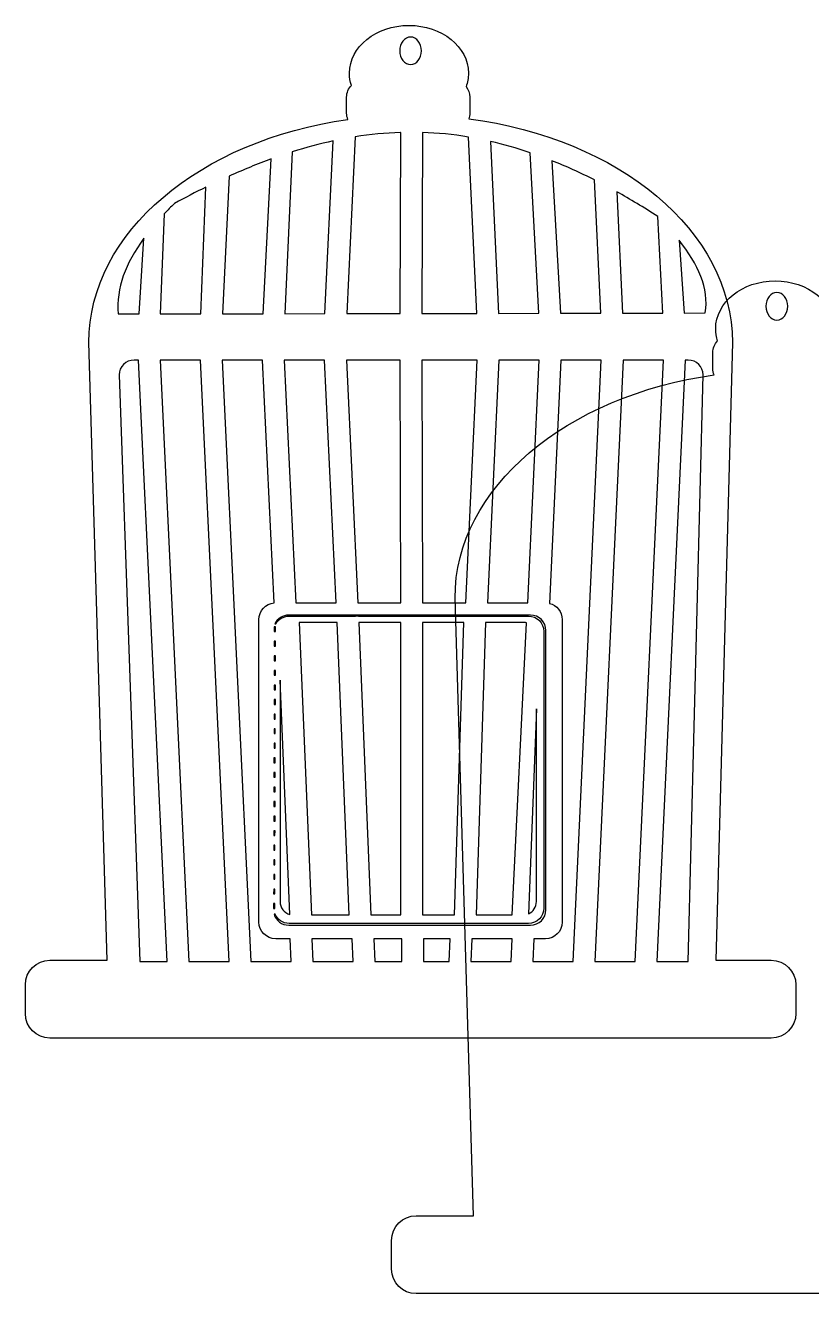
# Model space of a CAD drawing. Header units: centimetres. Extents: x -17.1 to 17.1, y -13.8 to 13.8.
# Drawn here: x -17.13 to 0, y -13.81 to 13.82 of the extents above; entities that cross this region are included whole.
import ezdxf

# ---------------------------------------------------------------- set-up
doc = ezdxf.new("R2010")
doc.units = ezdxf.units.CM
doc.header["$MEASUREMENT"] = 0
doc.layers.add('Layer 1', color=7, linetype='Continuous')

msp = doc.modelspace()

# ---------------------------------------------------------------- linework, layer by layer
at = {"layer": 'Layer 1', "color": 46, "lineweight": 25}
for points, knots in [([(-8.77223, 13.81591), (-9.48756, 13.81591), (-10.06786, 13.34922), (-10.06786, 12.77329), (-10.06786, 12.77329), (-10.06786, 12.68125), (-10.05352, 12.59126), (-10.02569, 12.50623), (-10.02569, 12.50623), (-10.08986, 12.4408), (-10.12904, 12.35087), (-10.12904, 12.25157), (-10.12904, 12.25157), (-10.12904, 12.25157), (-10.12904, 11.90513), (-10.12904, 11.90513), (-10.12904, 11.90513), (-10.12904, 11.85578), (-10.11943, 11.80903), (-10.10175, 11.76622), (-10.10175, 11.76622), (-13.31792, 11.31651), (-15.74565, 9.30977), (-15.74565, 6.9045), (-15.74565, 6.9045), (-15.74565, 6.9045), (-15.34547, -6.55204), (-15.34547, -6.55204), (-15.34547, -6.55204), (-15.34547, -6.55204), (-16.59232, -6.55204), (-16.59232, -6.55204), (-16.59232, -6.55204), (-16.88909, -6.55204), (-17.1281, -6.79106), (-17.1281, -7.08782), (-17.1281, -7.08782), (-17.1281, -7.08782), (-17.1281, -7.7129), (-17.1281, -7.7129), (-17.1281, -7.7129), (-17.1281, -8.00967), (-16.88908, -8.24868), (-16.59232, -8.24868), (-16.59232, -8.24868), (-16.59232, -8.24868), (-0.87938, -8.24868), (-0.87938, -8.24868), (-0.87938, -8.24868), (-0.58262, -8.24868), (-0.3436, -8.00966), (-0.3436, -7.7129), (-0.3436, -7.7129), (-0.3436, -7.7129), (-0.3436, -7.08782), (-0.3436, -7.08782), (-0.3436, -7.08782), (-0.3436, -6.79105), (-0.58262, -6.55204), (-0.87938, -6.55204), (-0.87938, -6.55204), (-0.87938, -6.55204), (-2.08489, -6.55204), (-2.08489, -6.55204), (-2.08489, -6.55204), (-2.08489, -6.55204), (-1.72688, 6.9045), (-1.72688, 6.9045), (-1.72688, 6.9045), (-1.72688, 9.33423), (-4.2036, 11.35727), (-7.46834, 11.77945), (-7.46834, 11.77945), (-7.45396, 11.81861), (-7.44601, 11.86084), (-7.44601, 11.90513), (-7.44601, 11.90513), (-7.44601, 11.90513), (-7.44601, 12.25157), (-7.44601, 12.25157), (-7.44601, 12.25157), (-7.44601, 12.33892), (-7.47684, 12.41891), (-7.52787, 12.48143), (-7.52787, 12.48143), (-7.49451, 12.5739), (-7.47578, 12.6722), (-7.47578, 12.7733), (-7.47578, 12.7733), (-7.47578, 13.34924), (-8.05691, 13.81592), (-8.77224, 13.81592), (-8.77224, 13.81592), (-8.77224, 13.81592), (-8.77223, 13.81591), (-8.77223, 13.81591)], [0, 0, 0, 0, 0.04, 0.04, 0.04, 0.04, 0.08, 0.08, 0.08, 0.08, 0.12, 0.12, 0.12, 0.12, 0.16, 0.16, 0.16, 0.16, 0.2, 0.2, 0.2, 0.2, 0.24, 0.24, 0.24, 0.24, 0.28, 0.28, 0.28, 0.28, 0.32, 0.32, 0.32, 0.32, 0.36, 0.36, 0.36, 0.36, 0.4, 0.4, 0.4, 0.4, 0.44, 0.44, 0.44, 0.44, 0.48, 0.48, 0.48, 0.48, 0.52, 0.52, 0.52, 0.52, 0.56, 0.56, 0.56, 0.56, 0.6, 0.6, 0.6, 0.6, 0.64, 0.64, 0.64, 0.64, 0.68, 0.68, 0.68, 0.68, 0.72, 0.72, 0.72, 0.72, 0.76, 0.76, 0.76, 0.76, 0.8, 0.8, 0.8, 0.8, 0.84, 0.84, 0.84, 0.84, 0.88, 0.88, 0.88, 0.88, 0.92, 0.92, 0.92, 0.92, 1, 1, 1, 1]), ([(-8.73585, 13.56207), (-8.60517, 13.56207), (-8.49938, 13.42746), (-8.49938, 13.26193), (-8.49938, 13.26193), (-8.49938, 13.0964), (-8.60517, 12.96262), (-8.73585, 12.96262), (-8.73585, 12.96262), (-8.86653, 12.96262), (-8.97232, 13.0964), (-8.97232, 13.26193), (-8.97232, 13.26193), (-8.97232, 13.42746), (-8.86653, 13.56207), (-8.73585, 13.56207)], [0, 0, 0, 0, 0.2, 0.2, 0.2, 0.2, 0.4, 0.4, 0.4, 0.4, 0.6, 0.6, 0.6, 0.6, 1, 1, 1, 1]), ([(-8.95578, 11.48261), (-8.9544, 11.48266), (-8.95303, 11.48256), (-8.95165, 11.48261), (-8.95165, 11.48261), (-8.95165, 11.48261), (-8.96157, 7.53866), (-8.96157, 7.53866), (-8.96157, 7.53866), (-8.96157, 7.53866), (-10.12822, 7.53701), (-10.12822, 7.53701), (-10.12822, 7.53701), (-10.12822, 7.53701), (-9.94467, 11.38835), (-9.94467, 11.38835), (-9.94467, 11.38835), (-9.61423, 11.44048), (-9.28488, 11.47235), (-8.95579, 11.48261), (-8.95579, 11.48261), (-8.95579, 11.48261), (-8.95578, 11.48261), (-8.95578, 11.48261)], [0, 0, 0, 0, 0.14285714, 0.14285714, 0.14285714, 0.14285714, 0.28571429, 0.28571429, 0.28571429, 0.28571429, 0.42857143, 0.42857143, 0.42857143, 0.42857143, 0.57142857, 0.57142857, 0.57142857, 0.57142857, 0.71428571, 0.71428571, 0.71428571, 0.71428571, 1, 1, 1, 1]), ([(-8.47871, 11.48261), (-8.14545, 11.47195), (-7.81084, 11.43842), (-7.47412, 11.38256), (-7.47412, 11.38256), (-7.47412, 11.38256), (-7.2947, 7.54114), (-7.2947, 7.54114), (-7.2947, 7.54114), (-7.2947, 7.54114), (-8.48863, 7.53949), (-8.48863, 7.53949), (-8.48863, 7.53949), (-8.48863, 7.53949), (-8.47871, 11.48261), (-8.47871, 11.48261)], [0, 0, 0, 0, 0.2, 0.2, 0.2, 0.2, 0.4, 0.4, 0.4, 0.4, 0.6, 0.6, 0.6, 0.6, 1, 1, 1, 1]), ([(-10.42257, 11.29906), (-10.42257, 11.29906), (-10.60199, 7.53619), (-10.60199, 7.53619), (-10.60199, 7.53619), (-10.60199, 7.53619), (-11.47925, 7.53454), (-11.47925, 7.53454), (-11.47925, 7.53454), (-11.47925, 7.53454), (-11.31306, 11.06094), (-11.31306, 11.06094), (-11.31306, 11.06094), (-11.01365, 11.1558), (-10.71731, 11.23544), (-10.42257, 11.29907), (-10.42257, 11.29907), (-10.42257, 11.29907), (-10.42257, 11.29906), (-10.42257, 11.29906)], [0, 0, 0, 0, 0.16666667, 0.16666667, 0.16666667, 0.16666667, 0.33333333, 0.33333333, 0.33333333, 0.33333333, 0.5, 0.5, 0.5, 0.5, 0.66666667, 0.66666667, 0.66666667, 0.66666667, 1, 1, 1, 1]), ([(-6.99704, 11.28914), (-6.711, 11.22369), (-6.42229, 11.14102), (-6.13053, 11.04192), (-6.13053, 11.04192), (-6.13053, 11.04192), (-5.94449, 7.54363), (-5.94449, 7.54363), (-5.94449, 7.54363), (-5.94449, 7.54363), (-6.82092, 7.54198), (-6.82092, 7.54198), (-6.82092, 7.54198), (-6.82092, 7.54198), (-6.99703, 11.28914), (-6.99703, 11.28914), (-6.99703, 11.28914), (-6.99703, 11.28914), (-6.99704, 11.28914), (-6.99704, 11.28914)], [0, 0, 0, 0, 0.16666667, 0.16666667, 0.16666667, 0.16666667, 0.33333333, 0.33333333, 0.33333333, 0.33333333, 0.5, 0.5, 0.5, 0.5, 0.66666667, 0.66666667, 0.66666667, 0.66666667, 1, 1, 1, 1]), ([(-11.77112, 10.90549), (-11.77112, 10.90549), (-11.94889, 7.53371), (-11.94889, 7.53371), (-11.94889, 7.53371), (-11.94889, 7.53371), (-12.83111, 7.53206), (-12.83111, 7.53206), (-12.83111, 7.53206), (-12.83111, 7.53206), (-12.6889, 10.53012), (-12.6889, 10.53012), (-12.6889, 10.53012), (-12.37876, 10.66974), (-12.07324, 10.7954), (-11.77113, 10.9055), (-11.77113, 10.9055), (-11.77113, 10.9055), (-11.77112, 10.90549), (-11.77112, 10.90549)], [0, 0, 0, 0, 0.16666667, 0.16666667, 0.16666667, 0.16666667, 0.33333333, 0.33333333, 0.33333333, 0.33333333, 0.5, 0.5, 0.5, 0.5, 0.66666667, 0.66666667, 0.66666667, 0.66666667, 1, 1, 1, 1]), ([(-5.65676, 10.86746), (-5.35179, 10.74615), (-5.04256, 10.60613), (-4.72824, 10.44743), (-4.72824, 10.44743), (-4.72824, 10.44743), (-4.59016, 7.54611), (-4.59016, 7.54611), (-4.59016, 7.54611), (-4.59016, 7.54611), (-5.47238, 7.54446), (-5.47238, 7.54446), (-5.47238, 7.54446), (-5.47238, 7.54446), (-5.65676, 10.86746), (-5.65676, 10.86746)], [0, 0, 0, 0, 0.2, 0.2, 0.2, 0.2, 0.4, 0.4, 0.4, 0.4, 0.6, 0.6, 0.6, 0.6, 1, 1, 1, 1]), ([(-13.19491, 10.29199), (-13.19491, 10.29199), (-13.30736, 7.53123), (-13.30736, 7.53123), (-13.30736, 7.53123), (-13.30736, 7.53123), (-14.18875, 7.52958), (-14.18875, 7.52958), (-14.18875, 7.52958), (-14.18875, 7.52958), (-14.10111, 9.70991), (-14.10111, 9.70991), (-14.10111, 9.70991), (-14.03085, 9.78511), (-13.95706, 9.86105), (-13.88035, 9.93729), (-13.88035, 9.93729), (-13.64894, 10.06265), (-13.42062, 10.181), (-13.19491, 10.292), (-13.19491, 10.292), (-13.19491, 10.292), (-13.19491, 10.29199), (-13.19491, 10.29199)], [0, 0, 0, 0, 0.14285714, 0.14285714, 0.14285714, 0.14285714, 0.28571429, 0.28571429, 0.28571429, 0.28571429, 0.42857143, 0.42857143, 0.42857143, 0.42857143, 0.57142857, 0.57142857, 0.57142857, 0.57142857, 0.71428571, 0.71428571, 0.71428571, 0.71428571, 1, 1, 1, 1]), ([(-4.24372, 10.19029), (-3.95166, 10.02766), (-3.6549, 9.84876), (-3.3524, 9.65368), (-3.3524, 9.65368), (-3.3524, 9.65368), (-3.24078, 7.54859), (-3.24078, 7.54859), (-3.24078, 7.54859), (-3.24078, 7.54859), (-4.11721, 7.54694), (-4.11721, 7.54694), (-4.11721, 7.54694), (-4.11721, 7.54694), (-4.24372, 10.19029), (-4.24372, 10.19029)], [0, 0, 0, 0, 0.2, 0.2, 0.2, 0.2, 0.4, 0.4, 0.4, 0.4, 0.6, 0.6, 0.6, 0.6, 1, 1, 1, 1]), ([(-14.54759, 9.17661), (-14.54759, 9.17661), (-14.64929, 7.52875), (-14.64929, 7.52875), (-14.64929, 7.52875), (-14.64929, 7.52875), (-15.10818, 7.52792), (-15.10818, 7.52792), (-15.10818, 7.52792), (-15.15095, 8.09447), (-14.94788, 8.62971), (-14.54759, 9.1766), (-14.54759, 9.1766), (-14.54759, 9.1766), (-14.54759, 9.17661), (-14.54759, 9.17661)], [0, 0, 0, 0, 0.2, 0.2, 0.2, 0.2, 0.4, 0.4, 0.4, 0.4, 0.6, 0.6, 0.6, 0.6, 1, 1, 1, 1]), ([(-2.88856, 9.13444), (-2.47516, 8.60583), (-2.22721, 8.09114), (-2.31888, 7.55025), (-2.31888, 7.55025), (-2.31888, 7.55025), (-2.77694, 7.54942), (-2.77694, 7.54942), (-2.77694, 7.54942), (-2.77694, 7.54942), (-2.88856, 9.13444), (-2.88856, 9.13444)], [0, 0, 0, 0, 0.25, 0.25, 0.25, 0.25, 0.5, 0.5, 0.5, 0.5, 1, 1, 1, 1]), ([(-14.76091, 6.52333), (-14.76091, 6.52333), (-14.665, 6.52333), (-14.665, 6.52333), (-14.665, 6.52333), (-14.665, 6.52333), (-14.04158, -6.57685), (-14.04158, -6.57685), (-14.04158, -6.57685), (-14.04158, -6.57685), (-14.63441, -6.57685), (-14.63441, -6.57685), (-14.63441, -6.57685), (-14.63441, -6.57685), (-15.08503, 6.19922), (-15.08503, 6.19922), (-15.08503, 6.19922), (-15.08503, 6.37868), (-14.94037, 6.52333), (-14.76092, 6.52333), (-14.76092, 6.52333), (-14.76092, 6.52333), (-14.76091, 6.52333), (-14.76091, 6.52333)], [0, 0, 0, 0, 0.14285714, 0.14285714, 0.14285714, 0.14285714, 0.28571429, 0.28571429, 0.28571429, 0.28571429, 0.42857143, 0.42857143, 0.42857143, 0.42857143, 0.57142857, 0.57142857, 0.57142857, 0.57142857, 0.71428571, 0.71428571, 0.71428571, 0.71428571, 1, 1, 1, 1]), ([(-14.19205, 6.52333), (-14.19205, 6.52333), (-13.31148, 6.52333), (-13.31148, 6.52333), (-13.31148, 6.52333), (-13.31148, 6.52333), (-12.68888, -6.57685), (-12.68888, -6.57685), (-12.68888, -6.57685), (-12.68888, -6.57685), (-13.56862, -6.57685), (-13.56862, -6.57685), (-13.56862, -6.57685), (-13.56862, -6.57685), (-14.19204, 6.52333), (-14.19204, 6.52333), (-14.19204, 6.52333), (-14.19204, 6.52333), (-14.19205, 6.52333), (-14.19205, 6.52333)], [0, 0, 0, 0, 0.16666667, 0.16666667, 0.16666667, 0.16666667, 0.33333333, 0.33333333, 0.33333333, 0.33333333, 0.5, 0.5, 0.5, 0.5, 0.66666667, 0.66666667, 0.66666667, 0.66666667, 1, 1, 1, 1]), ([(-12.83854, 6.52333), (-12.83854, 6.52333), (-11.95963, 6.52333), (-11.95963, 6.52333), (-11.95963, 6.52333), (-11.95963, 6.52333), (-11.70828, 1.23249), (-11.70828, 1.23249), (-11.70828, 1.23249), (-11.89409, 1.21619), (-12.03901, 1.06135), (-12.03901, 0.87117), (-12.03901, 0.87117), (-12.03901, 0.87117), (-12.03901, -5.72192), (-12.03901, -5.72192), (-12.03901, -5.72192), (-12.03901, -5.92303), (-11.87632, -6.08489), (-11.67521, -6.0849), (-11.67521, -6.0849), (-11.67521, -6.0849), (-11.36019, -6.0849), (-11.36019, -6.0849), (-11.36019, -6.0849), (-11.36019, -6.0849), (-11.33704, -6.57686), (-11.33704, -6.57686), (-11.33704, -6.57686), (-11.33704, -6.57686), (-12.21513, -6.57686), (-12.21513, -6.57686), (-12.21513, -6.57686), (-12.21513, -6.57686), (-12.83855, 6.52332), (-12.83855, 6.52332), (-12.83855, 6.52332), (-12.83855, 6.52332), (-12.83854, 6.52333), (-12.83854, 6.52333)], [0, 0, 0, 0, 0.09090909, 0.09090909, 0.09090909, 0.09090909, 0.18181818, 0.18181818, 0.18181818, 0.18181818, 0.27272727, 0.27272727, 0.27272727, 0.27272727, 0.36363636, 0.36363636, 0.36363636, 0.36363636, 0.45454545, 0.45454545, 0.45454545, 0.45454545, 0.54545455, 0.54545455, 0.54545455, 0.54545455, 0.63636364, 0.63636364, 0.63636364, 0.63636364, 0.72727273, 0.72727273, 0.72727273, 0.72727273, 0.81818182, 0.81818182, 0.81818182, 0.81818182, 1, 1, 1, 1]), ([(-11.48669, 6.52333), (-11.48669, 6.52333), (-10.61026, 6.52333), (-10.61026, 6.52333), (-10.61026, 6.52333), (-10.61026, 6.52333), (-10.35891, 1.23414), (-10.35891, 1.23414), (-10.35891, 1.23414), (-10.35891, 1.23414), (-11.23534, 1.23414), (-11.23534, 1.23414), (-11.23534, 1.23414), (-11.23534, 1.23414), (-11.48669, 6.52333), (-11.48669, 6.52333)], [0, 0, 0, 0, 0.2, 0.2, 0.2, 0.2, 0.4, 0.4, 0.4, 0.4, 0.6, 0.6, 0.6, 0.6, 1, 1, 1, 1]), ([(-10.13566, 6.52333), (-10.13566, 6.52333), (-8.96157, 6.52333), (-8.96157, 6.52333), (-8.96157, 6.52333), (-8.96157, 6.52333), (-8.94834, 1.23414), (-8.94834, 1.23414), (-8.94834, 1.23414), (-8.94834, 1.23414), (-9.8843, 1.23414), (-9.8843, 1.23414), (-9.8843, 1.23414), (-9.8843, 1.23414), (-10.13565, 6.52333), (-10.13565, 6.52333), (-10.13565, 6.52333), (-10.13565, 6.52333), (-10.13566, 6.52333), (-10.13566, 6.52333)], [0, 0, 0, 0, 0.16666667, 0.16666667, 0.16666667, 0.16666667, 0.33333333, 0.33333333, 0.33333333, 0.33333333, 0.5, 0.5, 0.5, 0.5, 0.66666667, 0.66666667, 0.66666667, 0.66666667, 1, 1, 1, 1]), ([(-8.48863, 6.52333), (-8.48863, 6.52333), (-7.28643, 6.52333), (-7.28643, 6.52333), (-7.28643, 6.52333), (-7.28643, 6.52333), (-7.53365, 1.23414), (-7.53365, 1.23414), (-7.53365, 1.23414), (-7.53365, 1.23414), (-8.4754, 1.23414), (-8.4754, 1.23414), (-8.4754, 1.23414), (-8.4754, 1.23414), (-8.48863, 6.52333), (-8.48863, 6.52333)], [0, 0, 0, 0, 0.2, 0.2, 0.2, 0.2, 0.4, 0.4, 0.4, 0.4, 0.6, 0.6, 0.6, 0.6, 1, 1, 1, 1]), ([(-6.81266, 6.52333), (-6.81266, 6.52333), (-5.93292, 6.52333), (-5.93292, 6.52333), (-5.93292, 6.52333), (-5.93292, 6.52333), (-6.18097, 1.23414), (-6.18097, 1.23414), (-6.18097, 1.23414), (-6.18097, 1.23414), (-7.05988, 1.23414), (-7.05988, 1.23414), (-7.05988, 1.23414), (-7.05988, 1.23414), (-6.81266, 6.52333), (-6.81266, 6.52333)], [0, 0, 0, 0, 0.2, 0.2, 0.2, 0.2, 0.4, 0.4, 0.4, 0.4, 0.6, 0.6, 0.6, 0.6, 1, 1, 1, 1]), ([(-5.45998, 6.52333), (-5.45998, 6.52333), (-4.58107, 6.52333), (-4.58107, 6.52333), (-4.58107, 6.52333), (-4.58107, 6.52333), (-5.19374, -6.57685), (-5.19374, -6.57685), (-5.19374, -6.57685), (-5.19374, -6.57685), (-6.07183, -6.57685), (-6.07183, -6.57685), (-6.07183, -6.57685), (-6.07183, -6.57685), (-6.04868, -6.08489), (-6.04868, -6.08489), (-6.04868, -6.08489), (-6.04868, -6.08489), (-5.7965, -6.08489), (-5.7965, -6.08489), (-5.7965, -6.08489), (-5.59539, -6.08489), (-5.43352, -5.92303), (-5.43352, -5.72191), (-5.43352, -5.72191), (-5.43352, -5.72191), (-5.43352, 0.87118), (-5.43352, 0.87118), (-5.43352, 0.87118), (-5.43352, 1.04147), (-5.54953, 1.18299), (-5.7072, 1.22258), (-5.7072, 1.22258), (-5.7072, 1.22258), (-5.45998, 6.52334), (-5.45998, 6.52334), (-5.45998, 6.52334), (-5.45998, 6.52334), (-5.45998, 6.52333), (-5.45998, 6.52333)], [0, 0, 0, 0, 0.09090909, 0.09090909, 0.09090909, 0.09090909, 0.18181818, 0.18181818, 0.18181818, 0.18181818, 0.27272727, 0.27272727, 0.27272727, 0.27272727, 0.36363636, 0.36363636, 0.36363636, 0.36363636, 0.45454545, 0.45454545, 0.45454545, 0.45454545, 0.54545455, 0.54545455, 0.54545455, 0.54545455, 0.63636364, 0.63636364, 0.63636364, 0.63636364, 0.72727273, 0.72727273, 0.72727273, 0.72727273, 0.81818182, 0.81818182, 0.81818182, 0.81818182, 1, 1, 1, 1]), ([(-4.10812, 6.52333), (-4.10812, 6.52333), (-3.22921, 6.52333), (-3.22921, 6.52333), (-3.22921, 6.52333), (-3.22921, 6.52333), (-3.84189, -6.57685), (-3.84189, -6.57685), (-3.84189, -6.57685), (-3.84189, -6.57685), (-4.71998, -6.57685), (-4.71998, -6.57685), (-4.71998, -6.57685), (-4.71998, -6.57685), (-4.10813, 6.52333), (-4.10813, 6.52333), (-4.10813, 6.52333), (-4.10813, 6.52333), (-4.10812, 6.52333), (-4.10812, 6.52333)], [0, 0, 0, 0, 0.16666667, 0.16666667, 0.16666667, 0.16666667, 0.33333333, 0.33333333, 0.33333333, 0.33333333, 0.5, 0.5, 0.5, 0.5, 0.66666667, 0.66666667, 0.66666667, 0.66666667, 1, 1, 1, 1]), ([(-2.75627, 6.52333), (-2.75627, 6.52333), (-2.68765, 6.52333), (-2.68765, 6.52333), (-2.68765, 6.52333), (-2.50819, 6.52333), (-2.36436, 6.37867), (-2.36436, 6.19922), (-2.36436, 6.19922), (-2.36436, 6.19922), (-2.68765, -6.57685), (-2.68765, -6.57685), (-2.68765, -6.57685), (-2.68765, -6.57685), (-3.36895, -6.57685), (-3.36895, -6.57685), (-3.36895, -6.57685), (-3.36895, -6.57685), (-2.75627, 6.52333), (-2.75627, 6.52333)], [0, 0, 0, 0, 0.16666667, 0.16666667, 0.16666667, 0.16666667, 0.33333333, 0.33333333, 0.33333333, 0.33333333, 0.5, 0.5, 0.5, 0.5, 0.66666667, 0.66666667, 0.66666667, 0.66666667, 1, 1, 1, 1]), ([(-11.38995, 0.96791), (-11.38995, 0.96791), (-6.12474, 0.96791), (-6.12474, 0.96791), (-6.12474, 0.96791), (-5.93911, 0.96791), (-5.78905, 0.81785), (-5.78905, 0.63222), (-5.78905, 0.63222), (-5.78905, 0.63222), (-5.78905, -5.4532), (-5.78905, -5.4532), (-5.78905, -5.4532), (-5.78905, -5.63883), (-5.93911, -5.78806), (-6.12474, -5.78806), (-6.12474, -5.78806), (-6.12474, -5.78806), (-11.38995, -5.78806), (-11.38995, -5.78806), (-11.38995, -5.78806), (-11.54196, -5.78806), (-11.66952, -5.68812), (-11.71076, -5.54993), (-11.71076, -5.54993), (-11.707, -5.55021), (-11.70301, -5.55076), (-11.69918, -5.55076), (-11.69918, -5.55076), (-11.69514, -5.55076), (-11.69156, -5.55024), (-11.6876, -5.54993), (-11.6876, -5.54993), (-11.63653, -5.66735), (-11.51997, -5.74919), (-11.38333, -5.74919), (-11.38333, -5.74919), (-11.38333, -5.74919), (-6.16608, -5.74919), (-6.16608, -5.74919), (-6.16608, -5.74919), (-5.98213, -5.74919), (-5.8337, -5.60075), (-5.8337, -5.41681), (-5.8337, -5.41681), (-5.8337, -5.41681), (-5.8337, 0.61321), (-5.8337, 0.61321), (-5.8337, 0.61321), (-5.8337, 0.79716), (-5.98214, 0.94559), (-6.16608, 0.94559), (-6.16608, 0.94559), (-6.16608, 0.94559), (-9.8719, 0.94559), (-9.8719, 0.94559), (-9.8719, 0.94559), (-9.8719, 0.94559), (-9.8719, 0.95055), (-9.8719, 0.95055), (-9.8719, 0.95055), (-9.8719, 0.95055), (-9.93639, 0.94559), (-9.93639, 0.94559), (-9.93639, 0.94559), (-9.93639, 0.94559), (-11.38333, 0.94559), (-11.38333, 0.94559), (-11.38333, 0.94559), (-11.50806, 0.94559), (-11.61595, 0.87727), (-11.67272, 0.77609), (-11.67272, 0.77609), (-11.679, 0.77722), (-11.6852, 0.77742), (-11.69174, 0.77774), (-11.69174, 0.77774), (-11.63785, 0.89036), (-11.52344, 0.96791), (-11.38995, 0.96791)], [0, 0, 0, 0, 0.04761905, 0.04761905, 0.04761905, 0.04761905, 0.0952381, 0.0952381, 0.0952381, 0.0952381, 0.14285714, 0.14285714, 0.14285714, 0.14285714, 0.19047619, 0.19047619, 0.19047619, 0.19047619, 0.23809524, 0.23809524, 0.23809524, 0.23809524, 0.28571429, 0.28571429, 0.28571429, 0.28571429, 0.33333333, 0.33333333, 0.33333333, 0.33333333, 0.38095238, 0.38095238, 0.38095238, 0.38095238, 0.42857143, 0.42857143, 0.42857143, 0.42857143, 0.47619048, 0.47619048, 0.47619048, 0.47619048, 0.52380952, 0.52380952, 0.52380952, 0.52380952, 0.57142857, 0.57142857, 0.57142857, 0.57142857, 0.61904762, 0.61904762, 0.61904762, 0.61904762, 0.66666667, 0.66666667, 0.66666667, 0.66666667, 0.71428571, 0.71428571, 0.71428571, 0.71428571, 0.76190476, 0.76190476, 0.76190476, 0.76190476, 0.80952381, 0.80952381, 0.80952381, 0.80952381, 0.85714286, 0.85714286, 0.85714286, 0.85714286, 0.9047619, 0.9047619, 0.9047619, 0.9047619, 1, 1, 1, 1]), ([(-11.70497, 0.7149), (-11.70497, 0.7149), (-11.67851, 0.7149), (-11.67851, 0.7149), (-11.67851, 0.7149), (-11.67851, 0.7149), (-11.67851, 0.60907), (-11.67851, 0.60907), (-11.67851, 0.60907), (-11.67851, 0.60907), (-11.70497, 0.60907), (-11.70497, 0.60907), (-11.70497, 0.60907), (-11.70497, 0.60907), (-11.70497, 0.7149), (-11.70497, 0.7149)], [0, 0, 0, 0, 0.2, 0.2, 0.2, 0.2, 0.4, 0.4, 0.4, 0.4, 0.6, 0.6, 0.6, 0.6, 1, 1, 1, 1]), ([(-11.16092, 0.80916), (-11.16092, 0.80916), (-10.33823, 0.80916), (-10.33823, 0.80916), (-10.33823, 0.80916), (-10.33823, 0.80916), (-10.07282, -5.56564), (-10.07282, -5.56564), (-10.07282, -5.56564), (-10.07282, -5.56564), (-10.89468, -5.56564), (-10.89468, -5.56564), (-10.89468, -5.56564), (-10.89468, -5.56564), (-11.16092, 0.80916), (-11.16092, 0.80916)], [0, 0, 0, 0, 0.2, 0.2, 0.2, 0.2, 0.4, 0.4, 0.4, 0.4, 0.6, 0.6, 0.6, 0.6, 1, 1, 1, 1]), ([(-9.86612, 0.80916), (-9.86612, 0.80916), (-8.95, 0.80916), (-8.95, 0.80916), (-8.95, 0.80916), (-8.95, 0.80916), (-8.95083, -5.56564), (-8.95083, -5.56564), (-8.95083, -5.56564), (-8.95083, -5.56564), (-9.59989, -5.56564), (-9.59989, -5.56564), (-9.59989, -5.56564), (-9.59989, -5.56564), (-9.86613, 0.80916), (-9.86613, 0.80916), (-9.86613, 0.80916), (-9.86613, 0.80916), (-9.86612, 0.80916), (-9.86612, 0.80916)], [0, 0, 0, 0, 0.16666667, 0.16666667, 0.16666667, 0.16666667, 0.33333333, 0.33333333, 0.33333333, 0.33333333, 0.5, 0.5, 0.5, 0.5, 0.66666667, 0.66666667, 0.66666667, 0.66666667, 1, 1, 1, 1]), ([(-8.47788, 0.80916), (-8.47788, 0.80916), (-7.57334, 0.80916), (-7.57334, 0.80916), (-7.57334, 0.80916), (-7.57334, 0.80916), (-7.78005, -5.56564), (-7.78005, -5.56564), (-7.78005, -5.56564), (-7.78005, -5.56564), (-8.47872, -5.56564), (-8.47872, -5.56564), (-8.47872, -5.56564), (-8.47872, -5.56564), (-8.47789, 0.80916), (-8.47789, 0.80916), (-8.47789, 0.80916), (-8.47789, 0.80916), (-8.47788, 0.80916), (-8.47788, 0.80916)], [0, 0, 0, 0, 0.16666667, 0.16666667, 0.16666667, 0.16666667, 0.33333333, 0.33333333, 0.33333333, 0.33333333, 0.5, 0.5, 0.5, 0.5, 0.66666667, 0.66666667, 0.66666667, 0.66666667, 1, 1, 1, 1]), ([(-7.10122, 0.80916), (-7.10122, 0.80916), (-6.28928, 0.80916), (-6.28928, 0.80916), (-6.28928, 0.80916), (-6.26265, 0.80916), (-6.23689, 0.80581), (-6.21238, 0.79924), (-6.21238, 0.79924), (-6.21238, 0.79924), (-6.52079, -5.56564), (-6.52079, -5.56564), (-6.52079, -5.56564), (-6.52079, -5.56564), (-7.30793, -5.56564), (-7.30793, -5.56564), (-7.30793, -5.56564), (-7.30793, -5.56564), (-7.10122, 0.80916), (-7.10122, 0.80916)], [0, 0, 0, 0, 0.16666667, 0.16666667, 0.16666667, 0.16666667, 0.33333333, 0.33333333, 0.33333333, 0.33333333, 0.5, 0.5, 0.5, 0.5, 0.66666667, 0.66666667, 0.66666667, 0.66666667, 1, 1, 1, 1]), ([(-11.7058, 0.3974), (-11.7058, 0.3974), (-11.67934, 0.3974), (-11.67934, 0.3974), (-11.67934, 0.3974), (-11.67934, 0.3974), (-11.67934, 0.29157), (-11.67934, 0.29157), (-11.67934, 0.29157), (-11.67934, 0.29157), (-11.7058, 0.29157), (-11.7058, 0.29157), (-11.7058, 0.29157), (-11.7058, 0.29157), (-11.7058, 0.3974), (-11.7058, 0.3974)], [0, 0, 0, 0, 0.2, 0.2, 0.2, 0.2, 0.4, 0.4, 0.4, 0.4, 0.6, 0.6, 0.6, 0.6, 1, 1, 1, 1]), ([(-11.70662, 0.0799), (-11.70662, 0.0799), (-11.68016, 0.0799), (-11.68016, 0.0799), (-11.68016, 0.0799), (-11.68016, 0.0799), (-11.68016, -0.02593), (-11.68016, -0.02593), (-11.68016, -0.02593), (-11.68016, -0.02593), (-11.70662, -0.02593), (-11.70662, -0.02593), (-11.70662, -0.02593), (-11.70662, -0.02593), (-11.70662, 0.0799), (-11.70662, 0.0799)], [0, 0, 0, 0, 0.2, 0.2, 0.2, 0.2, 0.4, 0.4, 0.4, 0.4, 0.6, 0.6, 0.6, 0.6, 1, 1, 1, 1]), ([(-11.70745, -0.2376), (-11.70745, -0.2376), (-11.68099, -0.2376), (-11.68099, -0.2376), (-11.68099, -0.2376), (-11.68099, -0.2376), (-11.68099, -0.34343), (-11.68099, -0.34343), (-11.68099, -0.34343), (-11.68099, -0.34343), (-11.70745, -0.34343), (-11.70745, -0.34343), (-11.70745, -0.34343), (-11.70745, -0.34343), (-11.70745, -0.2376), (-11.70745, -0.2376)], [0, 0, 0, 0, 0.2, 0.2, 0.2, 0.2, 0.4, 0.4, 0.4, 0.4, 0.6, 0.6, 0.6, 0.6, 1, 1, 1, 1]), ([(-11.58094, -0.45009), (-11.58094, -0.45009), (-11.36845, -5.55407), (-11.36845, -5.55407), (-11.36845, -5.55407), (-11.49137, -5.51873), (-11.58094, -5.40584), (-11.58094, -5.2713), (-11.58094, -5.2713), (-11.58094, -5.2713), (-11.58094, -0.4501), (-11.58094, -0.4501), (-11.58094, -0.4501), (-11.58094, -0.4501), (-11.58094, -0.45009), (-11.58094, -0.45009)], [0, 0, 0, 0, 0.2, 0.2, 0.2, 0.2, 0.4, 0.4, 0.4, 0.4, 0.6, 0.6, 0.6, 0.6, 1, 1, 1, 1]), ([(-11.70827, -0.5551), (-11.70827, -0.5551), (-11.68181, -0.5551), (-11.68181, -0.5551), (-11.68181, -0.5551), (-11.68181, -0.5551), (-11.68181, -0.66093), (-11.68181, -0.66093), (-11.68181, -0.66093), (-11.68181, -0.66093), (-11.70827, -0.66093), (-11.70827, -0.66093), (-11.70827, -0.66093), (-11.70827, -0.66093), (-11.70827, -0.5551), (-11.70827, -0.5551)], [0, 0, 0, 0, 0.2, 0.2, 0.2, 0.2, 0.4, 0.4, 0.4, 0.4, 0.6, 0.6, 0.6, 0.6, 1, 1, 1, 1]), ([(-11.7091, -0.8726), (-11.7091, -0.8726), (-11.68264, -0.8726), (-11.68264, -0.8726), (-11.68264, -0.8726), (-11.68264, -0.8726), (-11.68264, -0.97843), (-11.68264, -0.97843), (-11.68264, -0.97843), (-11.68264, -0.97843), (-11.7091, -0.97843), (-11.7091, -0.97843), (-11.7091, -0.97843), (-11.7091, -0.97843), (-11.7091, -0.8726), (-11.7091, -0.8726)], [0, 0, 0, 0, 0.2, 0.2, 0.2, 0.2, 0.4, 0.4, 0.4, 0.4, 0.6, 0.6, 0.6, 0.6, 1, 1, 1, 1]), ([(-5.99493, -1.07269), (-5.99493, -1.07269), (-5.99493, -5.2713), (-5.99493, -5.2713), (-5.99493, -5.2713), (-5.99493, -5.39024), (-6.06494, -5.49187), (-6.16608, -5.53836), (-6.16608, -5.53836), (-6.16608, -5.53836), (-5.99493, -1.07269), (-5.99493, -1.07269)], [0, 0, 0, 0, 0.25, 0.25, 0.25, 0.25, 0.5, 0.5, 0.5, 0.5, 1, 1, 1, 1]), ([(-11.70993, -1.1901), (-11.70993, -1.1901), (-11.68347, -1.1901), (-11.68347, -1.1901), (-11.68347, -1.1901), (-11.68347, -1.1901), (-11.68347, -1.29593), (-11.68347, -1.29593), (-11.68347, -1.29593), (-11.68347, -1.29593), (-11.70993, -1.29593), (-11.70993, -1.29593), (-11.70993, -1.29593), (-11.70993, -1.29593), (-11.70993, -1.1901), (-11.70993, -1.1901)], [0, 0, 0, 0, 0.2, 0.2, 0.2, 0.2, 0.4, 0.4, 0.4, 0.4, 0.6, 0.6, 0.6, 0.6, 1, 1, 1, 1]), ([(-11.71075, -1.5076), (-11.71075, -1.5076), (-11.68429, -1.5076), (-11.68429, -1.5076), (-11.68429, -1.5076), (-11.68429, -1.5076), (-11.68429, -1.61343), (-11.68429, -1.61343), (-11.68429, -1.61343), (-11.68429, -1.61343), (-11.71075, -1.61343), (-11.71075, -1.61343), (-11.71075, -1.61343), (-11.71075, -1.61343), (-11.71075, -1.5076), (-11.71075, -1.5076)], [0, 0, 0, 0, 0.2, 0.2, 0.2, 0.2, 0.4, 0.4, 0.4, 0.4, 0.6, 0.6, 0.6, 0.6, 1, 1, 1, 1]), ([(-11.71158, -1.8251), (-11.71158, -1.8251), (-11.68512, -1.8251), (-11.68512, -1.8251), (-11.68512, -1.8251), (-11.68512, -1.8251), (-11.68512, -1.93093), (-11.68512, -1.93093), (-11.68512, -1.93093), (-11.68512, -1.93093), (-11.71158, -1.93093), (-11.71158, -1.93093), (-11.71158, -1.93093), (-11.71158, -1.93093), (-11.71158, -1.8251), (-11.71158, -1.8251)], [0, 0, 0, 0, 0.2, 0.2, 0.2, 0.2, 0.4, 0.4, 0.4, 0.4, 0.6, 0.6, 0.6, 0.6, 1, 1, 1, 1]), ([(-11.7124, -2.1426), (-11.7124, -2.1426), (-11.68594, -2.1426), (-11.68594, -2.1426), (-11.68594, -2.1426), (-11.68594, -2.1426), (-11.68594, -2.24843), (-11.68594, -2.24843), (-11.68594, -2.24843), (-11.68594, -2.24843), (-11.7124, -2.24843), (-11.7124, -2.24843), (-11.7124, -2.24843), (-11.7124, -2.24843), (-11.7124, -2.1426), (-11.7124, -2.1426)], [0, 0, 0, 0, 0.2, 0.2, 0.2, 0.2, 0.4, 0.4, 0.4, 0.4, 0.6, 0.6, 0.6, 0.6, 1, 1, 1, 1]), ([(-11.71323, -2.4601), (-11.71323, -2.4601), (-11.68677, -2.4601), (-11.68677, -2.4601), (-11.68677, -2.4601), (-11.68677, -2.4601), (-11.68677, -2.56593), (-11.68677, -2.56593), (-11.68677, -2.56593), (-11.68677, -2.56593), (-11.71323, -2.56593), (-11.71323, -2.56593), (-11.71323, -2.56593), (-11.71323, -2.56593), (-11.71323, -2.4601), (-11.71323, -2.4601)], [0, 0, 0, 0, 0.2, 0.2, 0.2, 0.2, 0.4, 0.4, 0.4, 0.4, 0.6, 0.6, 0.6, 0.6, 1, 1, 1, 1]), ([(-11.71405, -2.7776), (-11.71405, -2.7776), (-11.68759, -2.7776), (-11.68759, -2.7776), (-11.68759, -2.7776), (-11.68759, -2.7776), (-11.68759, -2.88343), (-11.68759, -2.88343), (-11.68759, -2.88343), (-11.68759, -2.88343), (-11.71405, -2.88343), (-11.71405, -2.88343), (-11.71405, -2.88343), (-11.71405, -2.88343), (-11.71405, -2.7776), (-11.71405, -2.7776)], [0, 0, 0, 0, 0.2, 0.2, 0.2, 0.2, 0.4, 0.4, 0.4, 0.4, 0.6, 0.6, 0.6, 0.6, 1, 1, 1, 1]), ([(-11.71405, -3.0951), (-11.71405, -3.0951), (-11.68759, -3.0951), (-11.68759, -3.0951), (-11.68759, -3.0951), (-11.68759, -3.0951), (-11.68842, -3.20093), (-11.68842, -3.20093), (-11.68842, -3.20093), (-11.68842, -3.20093), (-11.71488, -3.20093), (-11.71488, -3.20093), (-11.71488, -3.20093), (-11.71488, -3.20093), (-11.71405, -3.0951), (-11.71405, -3.0951)], [0, 0, 0, 0, 0.2, 0.2, 0.2, 0.2, 0.4, 0.4, 0.4, 0.4, 0.6, 0.6, 0.6, 0.6, 1, 1, 1, 1]), ([(-11.71488, -3.4126), (-11.71488, -3.4126), (-11.68842, -3.4126), (-11.68842, -3.4126), (-11.68842, -3.4126), (-11.68842, -3.4126), (-11.68925, -3.51843), (-11.68925, -3.51843), (-11.68925, -3.51843), (-11.68925, -3.51843), (-11.71571, -3.51843), (-11.71571, -3.51843), (-11.71571, -3.51843), (-11.71571, -3.51843), (-11.71488, -3.4126), (-11.71488, -3.4126)], [0, 0, 0, 0, 0.2, 0.2, 0.2, 0.2, 0.4, 0.4, 0.4, 0.4, 0.6, 0.6, 0.6, 0.6, 1, 1, 1, 1]), ([(-11.7157, -3.7301), (-11.7157, -3.7301), (-11.68924, -3.7301), (-11.68924, -3.7301), (-11.68924, -3.7301), (-11.68924, -3.7301), (-11.69007, -3.83593), (-11.69007, -3.83593), (-11.69007, -3.83593), (-11.69007, -3.83593), (-11.71653, -3.83593), (-11.71653, -3.83593), (-11.71653, -3.83593), (-11.71653, -3.83593), (-11.7157, -3.7301), (-11.7157, -3.7301)], [0, 0, 0, 0, 0.2, 0.2, 0.2, 0.2, 0.4, 0.4, 0.4, 0.4, 0.6, 0.6, 0.6, 0.6, 1, 1, 1, 1]), ([(-11.71653, -4.0476), (-11.71653, -4.0476), (-11.69007, -4.0476), (-11.69007, -4.0476), (-11.69007, -4.0476), (-11.69007, -4.0476), (-11.6909, -4.15343), (-11.6909, -4.15343), (-11.6909, -4.15343), (-11.6909, -4.15343), (-11.71736, -4.15343), (-11.71736, -4.15343), (-11.71736, -4.15343), (-11.71736, -4.15343), (-11.71653, -4.0476), (-11.71653, -4.0476)], [0, 0, 0, 0, 0.2, 0.2, 0.2, 0.2, 0.4, 0.4, 0.4, 0.4, 0.6, 0.6, 0.6, 0.6, 1, 1, 1, 1]), ([(-11.71736, -4.3651), (-11.71736, -4.3651), (-11.6909, -4.3651), (-11.6909, -4.3651), (-11.6909, -4.3651), (-11.6909, -4.3651), (-11.69173, -4.47093), (-11.69173, -4.47093), (-11.69173, -4.47093), (-11.69173, -4.47093), (-11.71819, -4.47093), (-11.71819, -4.47093), (-11.71819, -4.47093), (-11.71819, -4.47093), (-11.71736, -4.3651), (-11.71736, -4.3651)], [0, 0, 0, 0, 0.2, 0.2, 0.2, 0.2, 0.4, 0.4, 0.4, 0.4, 0.6, 0.6, 0.6, 0.6, 1, 1, 1, 1]), ([(-11.71818, -4.6826), (-11.71818, -4.6826), (-11.69172, -4.6826), (-11.69172, -4.6826), (-11.69172, -4.6826), (-11.69172, -4.6826), (-11.69255, -4.78843), (-11.69255, -4.78843), (-11.69255, -4.78843), (-11.69255, -4.78843), (-11.71901, -4.78843), (-11.71901, -4.78843), (-11.71901, -4.78843), (-11.71901, -4.78843), (-11.71818, -4.6826), (-11.71818, -4.6826)], [0, 0, 0, 0, 0.2, 0.2, 0.2, 0.2, 0.4, 0.4, 0.4, 0.4, 0.6, 0.6, 0.6, 0.6, 1, 1, 1, 1]), ([(-11.71901, -5.0001), (-11.71901, -5.0001), (-11.69255, -5.0001), (-11.69255, -5.0001), (-11.69255, -5.0001), (-11.69255, -5.0001), (-11.69338, -5.10593), (-11.69338, -5.10593), (-11.69338, -5.10593), (-11.69338, -5.10593), (-11.71984, -5.10593), (-11.71984, -5.10593), (-11.71984, -5.10593), (-11.71984, -5.10593), (-11.71901, -5.0001), (-11.71901, -5.0001)], [0, 0, 0, 0, 0.2, 0.2, 0.2, 0.2, 0.4, 0.4, 0.4, 0.4, 0.6, 0.6, 0.6, 0.6, 1, 1, 1, 1]), ([(-11.71983, -5.3176), (-11.71983, -5.3176), (-11.69337, -5.3176), (-11.69337, -5.3176), (-11.69337, -5.3176), (-11.69337, -5.3176), (-11.6942, -5.42343), (-11.6942, -5.42343), (-11.6942, -5.42343), (-11.6942, -5.42343), (-11.72066, -5.42343), (-11.72066, -5.42343), (-11.72066, -5.42343), (-11.72066, -5.42343), (-11.71983, -5.3176), (-11.71983, -5.3176)], [0, 0, 0, 0, 0.2, 0.2, 0.2, 0.2, 0.4, 0.4, 0.4, 0.4, 0.6, 0.6, 0.6, 0.6, 1, 1, 1, 1]), ([(-10.88639, -6.08489), (-10.88639, -6.08489), (-10.00996, -6.08489), (-10.00996, -6.08489), (-10.00996, -6.08489), (-10.00996, -6.08489), (-9.98681, -6.57685), (-9.98681, -6.57685), (-9.98681, -6.57685), (-9.98681, -6.57685), (-10.86324, -6.57685), (-10.86324, -6.57685), (-10.86324, -6.57685), (-10.86324, -6.57685), (-10.88639, -6.08489), (-10.88639, -6.08489)], [0, 0, 0, 0, 0.2, 0.2, 0.2, 0.2, 0.4, 0.4, 0.4, 0.4, 0.6, 0.6, 0.6, 0.6, 1, 1, 1, 1]), ([(-9.53619, -6.08489), (-9.53619, -6.08489), (-8.93013, -6.08489), (-8.93013, -6.08489), (-8.93013, -6.08489), (-8.93013, -6.08489), (-8.9293, -6.57685), (-8.9293, -6.57685), (-8.9293, -6.57685), (-8.9293, -6.57685), (-9.51304, -6.57685), (-9.51304, -6.57685), (-9.51304, -6.57685), (-9.51304, -6.57685), (-9.53619, -6.08489), (-9.53619, -6.08489)], [0, 0, 0, 0, 0.2, 0.2, 0.2, 0.2, 0.4, 0.4, 0.4, 0.4, 0.6, 0.6, 0.6, 0.6, 1, 1, 1, 1]), ([(-8.45719, -6.08489), (-8.45719, -6.08489), (-7.87593, -6.08489), (-7.87593, -6.08489), (-7.87593, -6.08489), (-7.87593, -6.08489), (-7.89908, -6.57685), (-7.89908, -6.57685), (-7.89908, -6.57685), (-7.89908, -6.57685), (-8.45636, -6.57685), (-8.45636, -6.57685), (-8.45636, -6.57685), (-8.45636, -6.57685), (-8.45719, -6.08489), (-8.45719, -6.08489)], [0, 0, 0, 0, 0.2, 0.2, 0.2, 0.2, 0.4, 0.4, 0.4, 0.4, 0.6, 0.6, 0.6, 0.6, 1, 1, 1, 1]), ([(-7.40216, -6.08489), (-7.40216, -6.08489), (-6.52325, -6.08489), (-6.52325, -6.08489), (-6.52325, -6.08489), (-6.52325, -6.08489), (-6.5464, -6.57685), (-6.5464, -6.57685), (-6.5464, -6.57685), (-6.5464, -6.57685), (-7.42531, -6.57685), (-7.42531, -6.57685), (-7.42531, -6.57685), (-7.42531, -6.57685), (-7.40216, -6.08489), (-7.40216, -6.08489)], [0, 0, 0, 0, 0.2, 0.2, 0.2, 0.2, 0.4, 0.4, 0.4, 0.4, 0.6, 0.6, 0.6, 0.6, 1, 1, 1, 1])]:
    msp.add_open_spline(points, degree=3, knots=knots, dxfattribs=at)
at = {"layer": 'Layer 1', "color": 254, "lineweight": 25}
for points, knots in [([(-0.79466, 8.24962), (-1.50999, 8.24962), (-2.09029, 7.78293), (-2.09029, 7.207), (-2.09029, 7.207), (-2.09029, 7.11496), (-2.07595, 7.02497), (-2.04812, 6.93994), (-2.04812, 6.93994), (-2.11229, 6.87451), (-2.15147, 6.78458), (-2.15147, 6.68528), (-2.15147, 6.68528), (-2.15147, 6.68528), (-2.15147, 6.33884), (-2.15147, 6.33884), (-2.15147, 6.33884), (-2.15147, 6.28949), (-2.14186, 6.24274), (-2.12418, 6.19993), (-2.12418, 6.19993), (-5.34034, 5.75022), (-7.76807, 3.74349), (-7.76807, 1.33821), (-7.76807, 1.33821), (-7.76807, 1.33821), (-7.36789, -12.11833), (-7.36789, -12.11833), (-7.36789, -12.11833), (-7.36789, -12.11833), (-8.61474, -12.11833), (-8.61474, -12.11833), (-8.61474, -12.11833), (-8.91151, -12.11833), (-9.15052, -12.35735), (-9.15052, -12.65411), (-9.15052, -12.65411), (-9.15052, -12.65411), (-9.15052, -13.27919), (-9.15052, -13.27919), (-9.15052, -13.27919), (-9.15052, -13.57595), (-8.9115, -13.81497), (-8.61474, -13.81497), (-8.61474, -13.81497), (-8.61474, -13.81497), (7.0982, -13.81497), (7.0982, -13.81497), (7.0982, -13.81497), (7.39497, -13.81497), (7.63398, -13.57595), (7.63398, -13.27919), (7.63398, -13.27919), (7.63398, -13.27919), (7.63398, -12.65411), (7.63398, -12.65411), (7.63398, -12.65411), (7.63398, -12.35734), (7.39496, -12.11833), (7.0982, -12.11833), (7.0982, -12.11833), (7.0982, -12.11833), (5.89269, -12.11833), (5.89269, -12.11833), (5.89269, -12.11833), (5.89269, -12.11833), (6.2507, 1.33821), (6.2507, 1.33821), (6.2507, 1.33821), (6.2507, 3.76794), (3.77398, 5.79098), (0.50924, 6.21316), (0.50924, 6.21316), (0.52362, 6.25232), (0.53156, 6.29455), (0.53156, 6.33884), (0.53156, 6.33884), (0.53156, 6.33884), (0.53156, 6.68528), (0.53156, 6.68528), (0.53156, 6.68528), (0.53156, 6.77263), (0.50073, 6.85262), (0.4497, 6.91514), (0.4497, 6.91514), (0.48306, 7.00761), (0.50179, 7.10591), (0.50179, 7.20701), (0.50179, 7.20701), (0.50179, 7.78295), (-0.07934, 8.24963), (-0.79467, 8.24963), (-0.79467, 8.24963), (-0.79467, 8.24963), (-0.79466, 8.24962), (-0.79466, 8.24962)], [0, 0, 0, 0, 0.04, 0.04, 0.04, 0.04, 0.08, 0.08, 0.08, 0.08, 0.12, 0.12, 0.12, 0.12, 0.16, 0.16, 0.16, 0.16, 0.2, 0.2, 0.2, 0.2, 0.24, 0.24, 0.24, 0.24, 0.28, 0.28, 0.28, 0.28, 0.32, 0.32, 0.32, 0.32, 0.36, 0.36, 0.36, 0.36, 0.4, 0.4, 0.4, 0.4, 0.44, 0.44, 0.44, 0.44, 0.48, 0.48, 0.48, 0.48, 0.52, 0.52, 0.52, 0.52, 0.56, 0.56, 0.56, 0.56, 0.6, 0.6, 0.6, 0.6, 0.64, 0.64, 0.64, 0.64, 0.68, 0.68, 0.68, 0.68, 0.72, 0.72, 0.72, 0.72, 0.76, 0.76, 0.76, 0.76, 0.8, 0.8, 0.8, 0.8, 0.84, 0.84, 0.84, 0.84, 0.88, 0.88, 0.88, 0.88, 0.92, 0.92, 0.92, 0.92, 1, 1, 1, 1]), ([(-0.75828, 7.99578), (-0.6276, 7.99578), (-0.52181, 7.86117), (-0.52181, 7.69564), (-0.52181, 7.69564), (-0.52181, 7.53011), (-0.6276, 7.39633), (-0.75828, 7.39633), (-0.75828, 7.39633), (-0.88896, 7.39633), (-0.99475, 7.53011), (-0.99475, 7.69564), (-0.99475, 7.69564), (-0.99475, 7.86117), (-0.88896, 7.99578), (-0.75828, 7.99578)], [0, 0, 0, 0, 0.2, 0.2, 0.2, 0.2, 0.4, 0.4, 0.4, 0.4, 0.6, 0.6, 0.6, 0.6, 1, 1, 1, 1])]:
    msp.add_open_spline(points, degree=3, knots=knots, dxfattribs=at)

doc.saveas('drawing.dxf')
